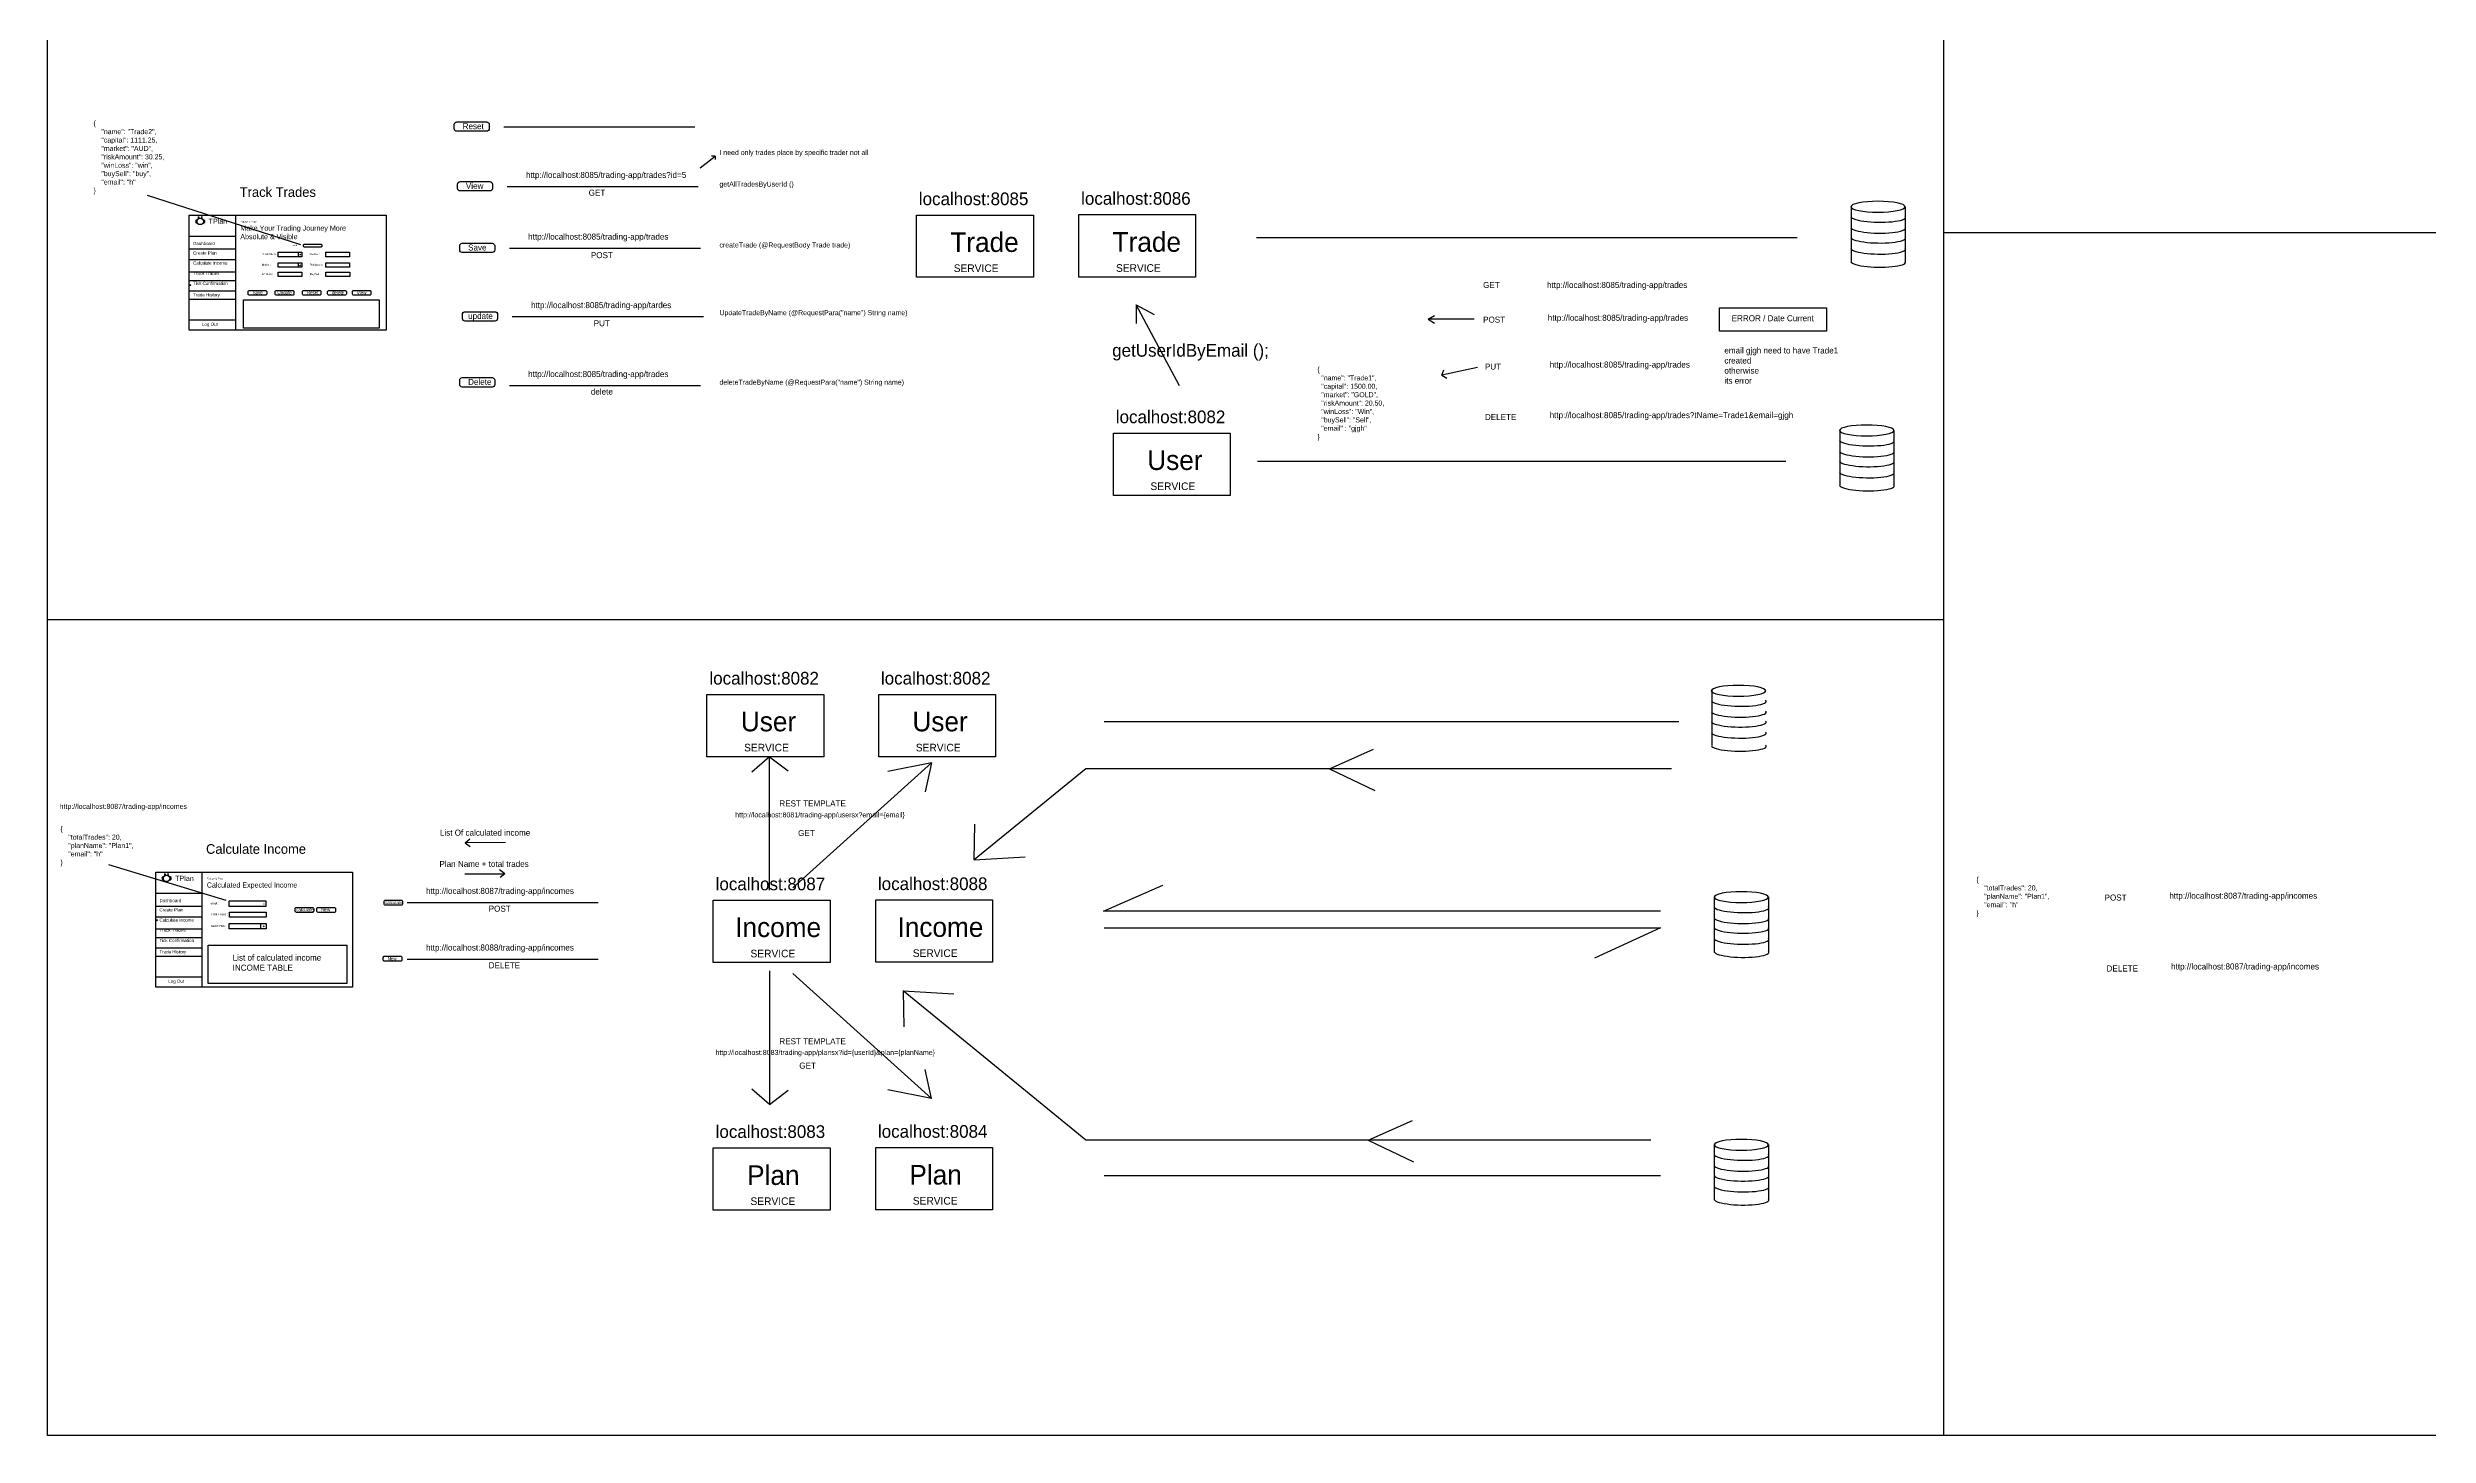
# Model space of a CAD drawing. Header units: inches. Extents: x 3671 to 106762, y 19230 to 49590.
# Drawn here: x 83142 to 94952, y 19230 to 26117 of the extents above; entities that cross this region are included whole.
import ezdxf

# ---------------------------------------------------------------- set-up
doc = ezdxf.new("R2010")
doc.units = ezdxf.units.IN
doc.header["$MEASUREMENT"] = 0
for name, color, linetype in [('Inner Lines', 251, 'Continuous'), ('lines', 100, 'Continuous'), ('Text', 7, 'Continuous')]:
    doc.layers.add(name, color=color, linetype=linetype)

msp = doc.modelspace()

# ---------------------------------------------------------------- linework, layer by layer
at = {"color": 255}
for p, q in [((92549, 19230), (92549, 33004)), ((83636, 25384), (84397, 25139)), ((92549, 25199), (106762, 25199)), ((88757, 24438), (88542, 24840)), ((88542, 24840), (88542, 24748)), ((88542, 24840), (88632, 24792)), ((89990, 24769), (90022, 24788)), ((90218, 24769), (89990, 24769)), ((89990, 24769), (90022, 24750)), ((90236, 24530), (90059, 24492)), ((90059, 24492), (90068, 24517)), ((90059, 24492), (90083, 24476)), ((83142, 23279), (92549, 23279)), ((86723, 22598), (86635, 22522)), ((86723, 21935), (86723, 22598)), ((86723, 22598), (86815, 22527)), ((86839, 21948), (87526, 22568)), ((87526, 22568), (87310, 22525)), ((87526, 22568), (87495, 22424)), ((85213, 22171), (85237, 22190)), ((85413, 22172), (85213, 22171)), ((85213, 22171), (85239, 22152)), ((83444, 22063), (84026, 21886)), ((85211, 22016), (85410, 22016)), ((85410, 22016), (85384, 22036)), ((85410, 22016), (85387, 21998)), ((88380, 21832), (88674, 21960)), ((91143, 21832), (88380, 21832)), ((91143, 21749), (90815, 21598)), ((86723, 21535), (86723, 20872)), ((86839, 21522), (87526, 20902)), ((87526, 20902), (87495, 21046)), ((86723, 20872), (86635, 20948)), ((86723, 20872), (86815, 20943)), ((87526, 20902), (87310, 20945))]:
    msp.add_line(p, q, dxfattribs=at)
for p, q in [((85406, 25724), (86353, 25724)), ((85422, 25427), (86370, 25427)), ((85433, 25122), (86381, 25122)), ((85447, 24782), (86395, 24782)), ((85433, 24440), (86381, 24440)), ((84926, 21875), (85874, 21875)), ((84926, 21593), (85874, 21593))]:
    msp.add_line(p, q)
at = {"color": 2}
for p, q in [((86380, 25521), (86454, 25578)), ((86454, 25578), (86436, 25578)), ((86454, 25578), (86454, 25561)), ((86454, 25561), (86454, 25561))]:
    msp.add_line(p, q, dxfattribs=at)
at = {"color": 3}
for p, q in [((89501, 22538), (89720, 22636)), ((88292, 22538), (87739, 22086)), ((91197, 22538), (88292, 22538)), ((89501, 22538), (89726, 22430)), ((87739, 22086), (87742, 22263)), ((87739, 22086), (87991, 22101)), ((88292, 20695), (87386, 21436)), ((87386, 21436), (87389, 21258)), ((87386, 21436), (87638, 21421)), ((89693, 20695), (89913, 20792)), ((91095, 20695), (88292, 20695)), ((89693, 20695), (89918, 20587))]:
    msp.add_line(p, q, dxfattribs=at)
msp.add_lwpolyline([(83142, 33004), (106762, 33004), (106762, 19230), (83142, 19230)], close=True)
at = {"color": 1}
msp.add_lwpolyline([(91436, 24825), (91966, 24825), (91966, 24709), (91436, 24709)], close=True, dxfattribs=at)
at = {"layer": 'Inner Lines'}
for p, q in [((84385, 25102), (84385, 25079)), ((84385, 25049), (84385, 25027)), ((84391, 25092), (84394, 25088)), ((84391, 25039), (84394, 25035)), ((84394, 25088), (84398, 25092)), ((84394, 25035), (84398, 25039)), ((84214, 21866), (84217, 21869)), ((84198, 21770), (84198, 21743)), ((84212, 21758), (84215, 21755)), ((84215, 21755), (84218, 21757))]:
    msp.add_line(p, q, dxfattribs=at)
for points in [[(84286, 25102), (84404, 25102), (84404, 25079), (84286, 25079)], [(84286, 25049), (84404, 25049), (84404, 25027), (84286, 25027)], [(84523, 25102), (84640, 25102), (84640, 25079), (84523, 25079)], [(84523, 25049), (84640, 25049), (84640, 25027), (84523, 25027)], [(84286, 25003), (84403, 25003), (84403, 24981), (84286, 24981)], [(84523, 25003), (84641, 25003), (84641, 24981), (84523, 24981)], [(84113, 24866), (84786, 24866), (84786, 24724), (84113, 24724)], [(84042, 21882), (84225, 21882), (84225, 21855), (84042, 21855)], [(84043, 21770), (84226, 21770), (84226, 21743), (84043, 21743)], [(84044, 21827), (84227, 21827), (84227, 21801), (84044, 21801)], [(83938, 21662), (84627, 21662), (84627, 21472), (83938, 21472)]]:
    msp.add_lwpolyline(points, close=True, dxfattribs=at)
msp.add_lwpolyline([(84416, 25141), (84498, 25141, -0.414214), (84503, 25136), (84503, 25132, -0.414214), (84498, 25127), (84416, 25127, -0.414214), (84411, 25132), (84411, 25136, -0.414214)], format="xyb", close=True, dxfattribs=at)
at = {"layer": 'Inner Lines', "color": 6}
for centre in [(83850, 24938), (83684, 21786)]:
    msp.add_circle(centre, 2.42, dxfattribs=at)
at = {"layer": 'lines'}
for p, q in [((83845, 25285), (84821, 25285)), ((83845, 24715), (83845, 25285)), ((84074, 25285), (84074, 24715)), ((84821, 25285), (84821, 24715)), ((83845, 25181), (84074, 25181)), ((83845, 25118), (84074, 25118)), ((83845, 25065), (84074, 25065)), ((83845, 25004), (84074, 25004)), ((83845, 24961), (84074, 24961)), ((83845, 24910), (84074, 24910)), ((83845, 24869), (84074, 24869)), ((83845, 24766), (84074, 24766)), ((84821, 24715), (83845, 24715)), ((83679, 22025), (84654, 22025)), ((83679, 21455), (83679, 22025)), ((83907, 22025), (83907, 21455)), ((84654, 22025), (84654, 21455)), ((83679, 21920), (83907, 21920)), ((83679, 21857), (83907, 21857)), ((84214, 21866), (84214, 21866)), ((83679, 21804), (83907, 21804)), ((83679, 21744), (83907, 21744)), ((84215, 21755), (84215, 21755)), ((83679, 21700), (83907, 21700)), ((83679, 21649), (83907, 21649)), ((83679, 21608), (83907, 21608)), ((83679, 21506), (83907, 21506)), ((84654, 21455), (83679, 21455))]:
    msp.add_line(p, q, dxfattribs=at)
at = {"layer": 'lines', "color": 6}
for p, q in [((92089, 25330), (92089, 25056)), ((92357, 25327), (92357, 25052)), ((92033, 24220), (92033, 23946)), ((92301, 24217), (92301, 23942)), ((91397, 22928), (91397, 22654)), ((91410, 21901), (91410, 21626)), ((91679, 21901), (91679, 21627)), ((91410, 20672), (91410, 20397)), ((91679, 20672), (91679, 20397))]:
    msp.add_line(p, q, dxfattribs=at)
at = {"layer": 'lines', "color": 0}
for p, q in [((89139, 25175), (91821, 25175)), ((89144, 24065), (91765, 24065)), ((88383, 22773), (91234, 22773)), ((88383, 21749), (91143, 21749)), ((88383, 20520), (91143, 20520))]:
    msp.add_line(p, q, dxfattribs=at)
at = {"layer": 'lines', "color": 6}
for points in [[(85172, 25748), (85320, 25748, -0.414214), (85333, 25735), (85333, 25715, -0.414214), (85320, 25702), (85172, 25702, -0.414214), (85159, 25715), (85159, 25735, -0.414214)], [(85188, 25452), (85336, 25452, -0.414214), (85349, 25439), (85349, 25418, -0.414214), (85336, 25406), (85188, 25406, -0.414214), (85176, 25418), (85176, 25439, -0.414214)], [(85199, 25146), (85347, 25146, -0.414214), (85360, 25133), (85360, 25113, -0.414214), (85347, 25100), (85199, 25100, -0.414214), (85187, 25113), (85187, 25133, -0.414214)], [(84144, 24912), (84222, 24912, -0.414214), (84229, 24906), (84229, 24895, -0.414214), (84222, 24888), (84144, 24888, -0.414214), (84137, 24895), (84137, 24906, -0.414214)], [(84278, 24912), (84357, 24912, -0.414214), (84364, 24906), (84364, 24895, -0.414214), (84357, 24888), (84278, 24888, -0.414214), (84271, 24895), (84271, 24906, -0.414214)], [(84412, 24912), (84491, 24912, -0.414214), (84498, 24906), (84498, 24895, -0.414214), (84491, 24888), (84412, 24888, -0.414214), (84406, 24895), (84406, 24906, -0.414214)], [(84538, 24912), (84617, 24912, -0.414214), (84624, 24906), (84624, 24895, -0.414214), (84617, 24888), (84538, 24888, -0.414214), (84531, 24895), (84531, 24906, -0.414214)], [(84660, 24912), (84739, 24912, -0.414214), (84746, 24906), (84746, 24895, -0.414214), (84739, 24888), (84660, 24888, -0.414214), (84654, 24895), (84654, 24906, -0.414214)], [(85213, 24806), (85361, 24806, -0.414214), (85374, 24793), (85374, 24772, -0.414214), (85361, 24760), (85213, 24760, -0.414214), (85200, 24772), (85200, 24793, -0.414214)], [(85199, 24479), (85347, 24479, -0.414214), (85360, 24466), (85360, 24445, -0.414214), (85347, 24432), (85199, 24432, -0.414214), (85187, 24445), (85187, 24466, -0.414214)], [(84376, 21850), (84455, 21850, -0.414214), (84462, 21843), (84462, 21832, -0.414214), (84455, 21825), (84376, 21825, -0.414214), (84370, 21832), (84370, 21843, -0.414214)], [(84484, 21850), (84563, 21850, -0.414214), (84570, 21843), (84570, 21832, -0.414214), (84563, 21825), (84484, 21825, -0.414214), (84478, 21832), (84478, 21843, -0.414214)], [(84818, 21886), (84897, 21886, -0.414214), (84903, 21879), (84903, 21868, -0.414214), (84897, 21861), (84818, 21861, -0.414214), (84811, 21868), (84811, 21879, -0.414214)], [(84814, 21608), (84893, 21608, -0.414214), (84900, 21601), (84900, 21590, -0.414214), (84893, 21583), (84814, 21583, -0.414214), (84807, 21590), (84807, 21601, -0.414214)]]:
    msp.add_lwpolyline(points, format="xyb", close=True, dxfattribs=at)
at = {"layer": 'lines', "color": 1}
for points in [[(87452, 25286), (88032, 25286), (88032, 24977), (87452, 24977)], [(88258, 25288), (88837, 25288), (88837, 24978), (88258, 24978)], [(88429, 24204), (89009, 24204), (89009, 23895), (88429, 23895)], [(86413, 22907), (86993, 22907), (86993, 22598), (86413, 22598)], [(87265, 22907), (87844, 22907), (87844, 22598), (87265, 22598)], [(86444, 21886), (87024, 21886), (87024, 21577), (86444, 21577)], [(87250, 21887), (87829, 21887), (87829, 21578), (87250, 21578)], [(86444, 20657), (87024, 20657), (87024, 20347), (86444, 20347)], [(87250, 20658), (87829, 20658), (87829, 20349), (87250, 20349)]]:
    msp.add_lwpolyline(points, close=True, dxfattribs=at)
at = {"layer": 'lines', "color": 40}
for centre in [(83899, 25254), (83732, 21994)]:
    msp.add_circle(centre, 15.8, dxfattribs=at)
at = {"layer": 'lines', "color": 6, "extrusion": (0, 0, -1)}
for centre in [(92222, 25327), (92166, 24217), (91530, 22925), (91544, 21901), (91544, 20672)]:
    msp.add_ellipse(centre, major_axis=(135, 0), ratio=0.200024, dxfattribs=at)
at = {"layer": 'lines', "color": 6}
for centre in [(92223, 25277), (92223, 25223), (92223, 25174), (92223, 25119), (92223, 25054), (92167, 24167), (92167, 24113), (92167, 24064), (92167, 24009), (92167, 23944), (91531, 22875), (91531, 22821), (91531, 22772), (91531, 22717), (91531, 22652), (91545, 21851), (91545, 21797), (91545, 21749), (91545, 21694), (91545, 21629), (91545, 20622), (91545, 20568), (91545, 20519), (91545, 20465), (91545, 20400)]:
    msp.add_ellipse(centre, major_axis=(-136, 2), ratio=0.19691, start_param=0.067539, end_param=3.327393, dxfattribs=at)
at = {"layer": 'Text'}
for p, q in [((83890, 25267), (83891, 25279)), ((83891, 25279), (83894, 25269)), ((83907, 25279), (83904, 25269)), ((83908, 25267), (83907, 25279)), ((83724, 22007), (83724, 22018)), ((83724, 22018), (83728, 22009)), ((83740, 22018), (83737, 22009)), ((83741, 22007), (83740, 22018))]:
    msp.add_line(p, q, dxfattribs=at)
for centre, start, end in [((83883, 25254), 75.6803, 284.3197), ((83915, 25254), 255.6803, 104.3197), ((83717, 21994), 75.6803, 284.3197), ((83748, 21994), 255.6803, 104.3197)]:
    msp.add_arc(centre, 7.83, start, end, dxfattribs=at)

# ---------------------------------------------------------------- texts
at = {"layer": 'Text', "color": 1, "attachment_point": 1}
for s, insert, char_height, width in [('{\\fJetBrains Mono|b0|i0|c0|p48;\\H0.8333x;\\C3;    \\{\\P        "name": "Trade2",\\P        "capital": 1111.25,\\P        "market": "AUD",\\P        "riskAmount": 30.25,\\P        "winLoss": "win",\\P        "buySell": "buy",\\P        "email": "h"\\P    \\}}', (83332, 25754), 30, 1084.54), ('{\\fJetBrains Mono|b0|i0|c0|p48;\\H0.8333x;\\C151;I need only trades place by specific trader not all}', (86475, 25609), 30, 1074.82), ('{\\fTw Cen MT|b0|i0|c0|p34;Track Trades}', (84095, 25424), 48, 501.98), ('{\\fTw Cen MT|b0|i0|c0|p34;\\C31;http://localhost:8085/trading-app/trades?id=5}', (85515, 25500), 30, 313.74), ('{\\fTw Cen MT|b0|i0|c0|p34;\\C150;GET}', (85826, 25412), 30, 313.74), ('{\\fJetBrains Mono|b0|i0|c0|p48;\\H0.8333x;\\C3;getAllTradesByUserId ()}', (86475, 25452), 30, 1074.82), ('{\\fTw Cen MT|b0|i0|c0|p34;\\C2;localhost:8085}', (87464, 25398), 63, 811.89), ('{\\fTw Cen MT|b0|i0|c0|p34;\\C2;localhost:8086}', (88269, 25400), 63, 811.89), ('{\\fTw Cen MT|b0|i0|c0|p34;\\C31;http://localhost:8085/trading-app/trades}', (85526, 25194), 30, 313.74), ('{\\fTw Cen MT|b0|i0|c0|p34;\\C4;Trade}', (87620, 25200), 97.2, 487.14), ('{\\fTw Cen MT|b0|i0|c0|p34;\\C4;Trade}', (88425, 25201), 97.2, 487.14), ('{\\fTw Cen MT|b0|i0|c0|p34;\\C150;POST}', (85837, 25102), 30, 313.74), ('{\\fJetBrains Mono|b0|i0|c0|p48;\\H0.8333x;\\C3;createTrade (@RequestBody Trade trade)}', (86475, 25150), 30, 1074.82), ('{\\fTw Cen MT|b0|i0|c0|p34;SERVICE}', (87637, 25041), 37.8, 487.14), ('{\\fTw Cen MT|b0|i0|c0|p34;SERVICE}', (88442, 25042), 37.8, 487.14), ('{\\fTw Cen MT|b0|i0|c0|p34;GET}', (90263, 24954), 30, 313.74), ('{\\fTw Cen MT|b0|i0|c0|p34;\\C31;http://localhost:8085/trading-app/\\C4;trades}', (90580, 24954), 30, 313.74), ('{\\fTw Cen MT|b0|i0|c0|p34;\\C31;http://localhost:8085/trading-app/tardes}', (85540, 24854), 30, 313.74), ('{\\fJetBrains Mono|b0|i0|c0|p48;\\H0.8333x;\\C3;UpdateTradeByName (@RequestPara("name") String name)}', (86475, 24814), 30, 1594.35), ('{\\fTw Cen MT|b0|i0|c0|p34;\\C150;PUT}', (85851, 24764), 30, 313.74), ('{\\fTw Cen MT|b0|i0|c0|p34;POST}', (90263, 24782), 30, 313.74), ('{\\fTw Cen MT|b0|i0|c0|p34;\\C31;http://localhost:8085/trading-app/\\C4;trades}', (90584, 24791), 30, 1283.46), ('\\pt540;{\\fTw Cen MT|b0|i0|c0|p34;ERROR / Date Current}', (91496, 24789), 30, 597.5), ('{\\fTw Cen MT|b0|i0|c0|p34;\\C2;getUserIdByEmail ();}', (88423, 24646), 63, 811.89), ('{\\fTw Cen MT|b0|i0|c0|p34;email \\C3;gjgh\\C1; need to have \\C3;Trade1 \\C1;created \\Potherwise \\Pits error}', (91460, 24629), 30, 597.5), ('{\\fTw Cen MT|b0|i0|c0|p34;\\C31;http://localhost:8085/trading-app/trades}', (85526, 24512), 30, 313.74), ('{\\fJetBrains Mono|b0|i0|c0|p48;\\H0.8333x;\\C3;deleteTradeByName (@RequestPara("name") String name)}', (86475, 24469), 30, 1594.35), ('{\\fJetBrains Mono|b0|i0|c0|p48;\\H0.8333x;\\C3;  \\{^J    "name": "Trade1",^J    "capital": 1500.00,^J    "market": "GOLD",^J    "riskAmount": 20.50,^J    "winLoss": "Win",^J    "buySell": "Sell",^J    "email" : "gjgh"^J  \\}}', (89422, 24532), 30, 1084.54), ('{\\fTw Cen MT|b0|i0|c0|p34;PUT}', (90272, 24549), 30, 313.74), ('{\\fTw Cen MT|b0|i0|c0|p34;\\C31;http://localhost:8085/trading-app/\\C4;trades}', (90593, 24559), 30, 1283.46), ('{\\fTw Cen MT|b0|i0|c0|p34;\\C150;delete}', (85837, 24425), 30, 313.74), ('{\\fTw Cen MT|b0|i0|c0|p34;\\C2;localhost:8082}', (88441, 24316), 63, 811.89), ('{\\fTw Cen MT|b0|i0|c0|p34;DELETE}', (90272, 24299), 30, 313.74), ('{\\fTw Cen MT|b0|i0|c0|p34;\\C31;http://localhost:8085/trading-app/\\C4;trades?tName=Trade1&email=gjgh}', (90593, 24308), 30, 1283.46), ('{\\fTw Cen MT|b0|i0|c0|p34;\\C4;User}', (88597, 24118), 97.2, 487.14), ('{\\fTw Cen MT|b0|i0|c0|p34;SERVICE}', (88613, 23959), 37.8, 487.14), ('{\\fTw Cen MT|b0|i0|c0|p34;\\C2;localhost:8082}', (86425, 23019), 63, 811.89), ('{\\fTw Cen MT|b0|i0|c0|p34;\\C2;localhost:8082}', (87276, 23019), 63, 811.89), ('{\\fTw Cen MT|b0|i0|c0|p34;\\C4;User}', (86581, 22821), 97.2, 487.14), ('{\\fTw Cen MT|b0|i0|c0|p34;\\C4;User}', (87432, 22821), 97.2, 487.14), ('{\\fTw Cen MT|b0|i0|c0|p34;SERVICE}', (86597, 22662), 37.8, 487.14), ('{\\fTw Cen MT|b0|i0|c0|p34;SERVICE}', (87449, 22662), 37.8, 487.14), ('{\\fJetBrains Mono|b0|i0|c0|p48;\\H0.8333x;\\C21;http://localhost:8087/trading-app/incomes}', (83202, 22364), 30, 1084.54), ('{\\fArial|b0|i0|c0|p34;\\C31;http://localhost:8081/trading-app/usersx?email=\\{email\\}}', (86553, 22322), 25, 313.74), ('{\\fTw Cen MT|b0|i0|c0|p34;\\C242;REST TEMPLATE}', (86772, 22381), 30, 521.19), ('{\\fJetBrains Mono|b0|i0|c0|p48;\\H0.8333x;\\C3;    \\{\\P        "totalTrades": 20,\\P        "planName": "Plan1",\\P        "email": "h"\\P    \\}}', (83168, 22253), 30, 1084.54), ('{\\fTw Cen MT|b0|i0|c0|p34;\\C242;List Of calculated income }', (85088, 22236), 30, 521.19), ('{\\fTw Cen MT|b0|i0|c0|p34;\\C150;GET}', (86865, 22234), 30, 313.74), ('{\\fTw Cen MT|b0|i0|c0|p34;Calculate Income}', (83928, 22164), 48, 501.98), ('{\\fTw Cen MT|b0|i0|c0|p34;\\C242;Plan Name + total trades}', (85086, 22081), 30, 521.19), ('{\\fTw Cen MT|b0|i0|c0|p34;\\C2;localhost:8087}', (86456, 21998), 63, 811.89), ('{\\fTw Cen MT|b0|i0|c0|p34;\\C2;localhost:8088}', (87261, 21999), 63, 811.89), ('{\\fJetBrains Mono|b0|i0|c0|p48;\\H0.8333x;\\C3;    \\{\\P        "totalTrades": 20,\\P        "planName": "Plan1",\\P        "email": "h"\\P    \\}}', (92672, 22001), 30, 1084.54), ('{\\fTw Cen MT|b0|i0|c0|p34;\\C31;http://localhost:8087/trading-app/incomes}', (85019, 21947), 30, 313.74), ('{\\fTw Cen MT|b0|i0|c0|p34;\\C150;POST}', (85330, 21859), 30, 313.74), ('{\\fTw Cen MT|b0|i0|c0|p34;POST}', (93346, 21914), 30, 313.74), ('{\\fTw Cen MT|b0|i0|c0|p34;\\C31;http://localhost:8087/trading-app/\\C4;incomes}', (93667, 21923), 30, 1283.46), ('{\\fTw Cen MT|b0|i0|c0|p34;\\C4;Income}', (86553, 21800), 97.2, 487.14), ('{\\fTw Cen MT|b0|i0|c0|p34;\\C4;Income}', (87358, 21801), 97.2, 487.14), ('{\\fTw Cen MT|b0|i0|c0|p34;\\C150;List of calculated income INCOME TABLE}', (84060, 21616), 30, 596.19), ('{\\fTw Cen MT|b0|i0|c0|p34;\\C31;http://localhost:8088/trading-app/incomes}', (85019, 21666), 30, 313.74), ('{\\fTw Cen MT|b0|i0|c0|p34;SERVICE}', (86629, 21640), 37.8, 487.14), ('{\\fTw Cen MT|b0|i0|c0|p34;SERVICE}', (87434, 21642), 37.8, 487.14), ('{\\fTw Cen MT|b0|i0|c0|p34;\\C150;DELETE}', (85330, 21578), 30, 313.74), ('{\\fTw Cen MT|b0|i0|c0|p34;DELETE}', (93356, 21562), 30, 313.74), ('{\\fTw Cen MT|b0|i0|c0|p34;\\C31;http://localhost:8087/trading-app/\\C4;incomes}', (93676, 21572), 30, 1283.46), ('{\\fArial|b0|i0|c0|p34;\\H0.8333x;\\C31;http://localhost:8083/trading-app/plansx?id=\\{userId\\}&plan=\\{planName\\}}', (86455, 21143), 30, 313.74), ('{\\fTw Cen MT|b0|i0|c0|p34;\\C242;REST TEMPLATE}', (86772, 21201), 30, 521.19), ('{\\fTw Cen MT|b0|i0|c0|p34;\\C150;GET}', (86871, 21080), 30, 313.74), ('{\\fTw Cen MT|b0|i0|c0|p34;\\C2;localhost:8083}', (86456, 20769), 63, 811.89), ('{\\fTw Cen MT|b0|i0|c0|p34;\\C2;localhost:8084}', (87261, 20770), 63, 811.89), ('{\\fTw Cen MT|b0|i0|c0|p34;\\C4;Plan}', (86612, 20570), 97.2, 487.14), ('{\\fTw Cen MT|b0|i0|c0|p34;\\C4;Plan}', (87417, 20572), 97.2, 487.14), ('{\\fTw Cen MT|b0|i0|c0|p34;SERVICE}', (86629, 20411), 37.8, 487.14), ('{\\fTw Cen MT|b0|i0|c0|p34;SERVICE}', (87434, 20413), 37.8, 487.14)]:
    msp.add_mtext(s, dxfattribs=dict(at, insert=insert, char_height=char_height, width=width))
at = {"layer": 'Text', "attachment_point": 1}
for s, insert, char_height, width in [('{\\fTw Cen MT|b0|i0|c0|p34;Reset}', (85201, 25742), 30, 941.22), ('{\\fTw Cen MT|b0|i0|c0|p34;View}', (85217, 25446), 30, 941.22), ('{\\fTw Cen MT|b0|i0|c0|p34;\\C40; \\C7;T\\C40;Plan}', (83931, 25268), 25.5, 421.01), ('{\\fTw Cen MT|b0|i0|c0|p34;Make Your Trading Journey More Absolute & Visible }', (84098, 25234), 25.5, 620.9), ('{\\fTw Cen MT|b0|i0|c0|p34;Follow & Earn,}', (84098, 25257), 9.6, 501.98), ('{\\fTw Cen MT|b0|i0|c0|p34;Dashboard}', (83864, 25153), 16, 501.98), ('{\\fTw Cen MT|b0|i0|c0|p34;Create Plan }', (83864, 25106), 16, 501.98), ('{\\fTw Cen MT|b0|i0|c0|p34;Calculate Income}', (83864, 25056), 16, 501.98), ('{\\fTw Cen MT|b0|i0|c0|p34;Trade Name :}', (84205, 25097), 9.6, 501.98), ('{\\fTw Cen MT|b0|i0|c0|p34;Market:}', (84205, 25044), 9.6, 501.98), ('{\\fTw Cen MT|b0|i0|c0|p34;Email :}', (84357, 25138), 6, 313.74), ('{\\fTw Cen MT|b0|i0|c0|p34;Capital :}', (84442, 25097), 9.6, 501.98), ('{\\fTw Cen MT|b0|i0|c0|p34;RiskAmount : }', (84442, 25044), 9.6, 501.98), ('{\\fTw Cen MT|b0|i0|c0|p34;Save}', (85228, 25140), 30, 941.22), ('{\\fTw Cen MT|b0|i0|c0|p34;Track Trades}', (83864, 25005), 16, 501.98), ('{\\fTw Cen MT|b0|i0|c0|p34;Tick Confirmation}', (83864, 24955), 16, 501.98), ('{\\fTw Cen MT|b0|i0|c0|p34;Win/Loss  :}', (84205, 24998), 9.6, 501.98), ('{\\fTw Cen MT|b0|i0|c0|p34;Buy/Sell :}', (84443, 24998), 9.6, 501.98), ('{\\fTw Cen MT|b0|i0|c0|p34;Trade History}', (83864, 24898), 16, 501.98), ('{\\fTw Cen MT|b0|i0|c0|p34;Save}', (84159, 24909), 16, 501.98), ('{\\fTw Cen MT|b0|i0|c0|p34;Update}', (84282, 24909), 16, 501.98), ('{\\fTw Cen MT|b0|i0|c0|p34;Reset}', (84428, 24909), 16, 501.98), ('{\\fTw Cen MT|b0|i0|c0|p34;delete}', (84553, 24909), 16, 501.98), ('{\\fTw Cen MT|b0|i0|c0|p34;View}', (84676, 24909), 16, 501.98), ('{\\fTw Cen MT|b0|i0|c0|p34;update}', (85228, 24800), 30, 941.22), ('{\\fTw Cen MT|b0|i0|c0|p34;Log Out}', (83908, 24752), 16, 501.98), ('{\\fTw Cen MT|b0|i0|c0|p34;Delete}', (85228, 24473), 30, 941.22), ('{\\fTw Cen MT|b0|i0|c0|p34;\\C40; \\C7;T\\C40;Plan}', (83765, 22007), 25.5, 421.01), ('{\\fTw Cen MT|b0|i0|c0|p34;Follow & Earn,}', (83931, 21997), 9.6, 501.98), ('{\\fTw Cen MT|b0|i0|c0|p34;Calculated Expected Income}', (83932, 21974), 25.5, 501.98), ('{\\fTw Cen MT|b0|i0|c0|p34;Dashboard}', (83697, 21892), 16, 501.98), ('{\\fTw Cen MT|b0|i0|c0|p34;email :}', (83951, 21875), 9.6, 501.98), ('{\\fTw Cen MT|b0|i0|c0|p34;calculate}', (84816, 21883), 16, 501.98), ('{\\fTw Cen MT|b0|i0|c0|p34;Create Plan }', (83697, 21846), 16, 501.98), ('{\\fTw Cen MT|b0|i0|c0|p34;Calculate Income}', (83697, 21795), 16, 501.98), ('{\\fTw Cen MT|b0|i0|c0|p34;Track Trades}', (83697, 21745), 16, 501.98), ('{\\fTw Cen MT|b0|i0|c0|p34;Select Plan :}', (83952, 21763), 9.6, 501.98), ('{\\fTw Cen MT|b0|i0|c0|p34;Total Trades :}', (83953, 21821), 9.6, 501.98), ('{\\fTw Cen MT|b0|i0|c0|p34;calculate}', (84375, 21847), 16, 501.98), ('{\\fTw Cen MT|b0|i0|c0|p34;New}', (84500, 21847), 16, 501.98), ('{\\fTw Cen MT|b0|i0|c0|p34;Tick Confirmation}', (83697, 21694), 16, 501.98), ('{\\fTw Cen MT|b0|i0|c0|p34;Trade History}', (83697, 21638), 16, 501.98), ('{\\fTw Cen MT|b0|i0|c0|p34;New}', (84829, 21604), 16, 501.98), ('{\\fTw Cen MT|b0|i0|c0|p34;Log Out}', (83741, 21492), 16, 501.98)]:
    msp.add_mtext(s, dxfattribs=dict(at, insert=insert, char_height=char_height, width=width))

doc.saveas('drawing.dxf')
